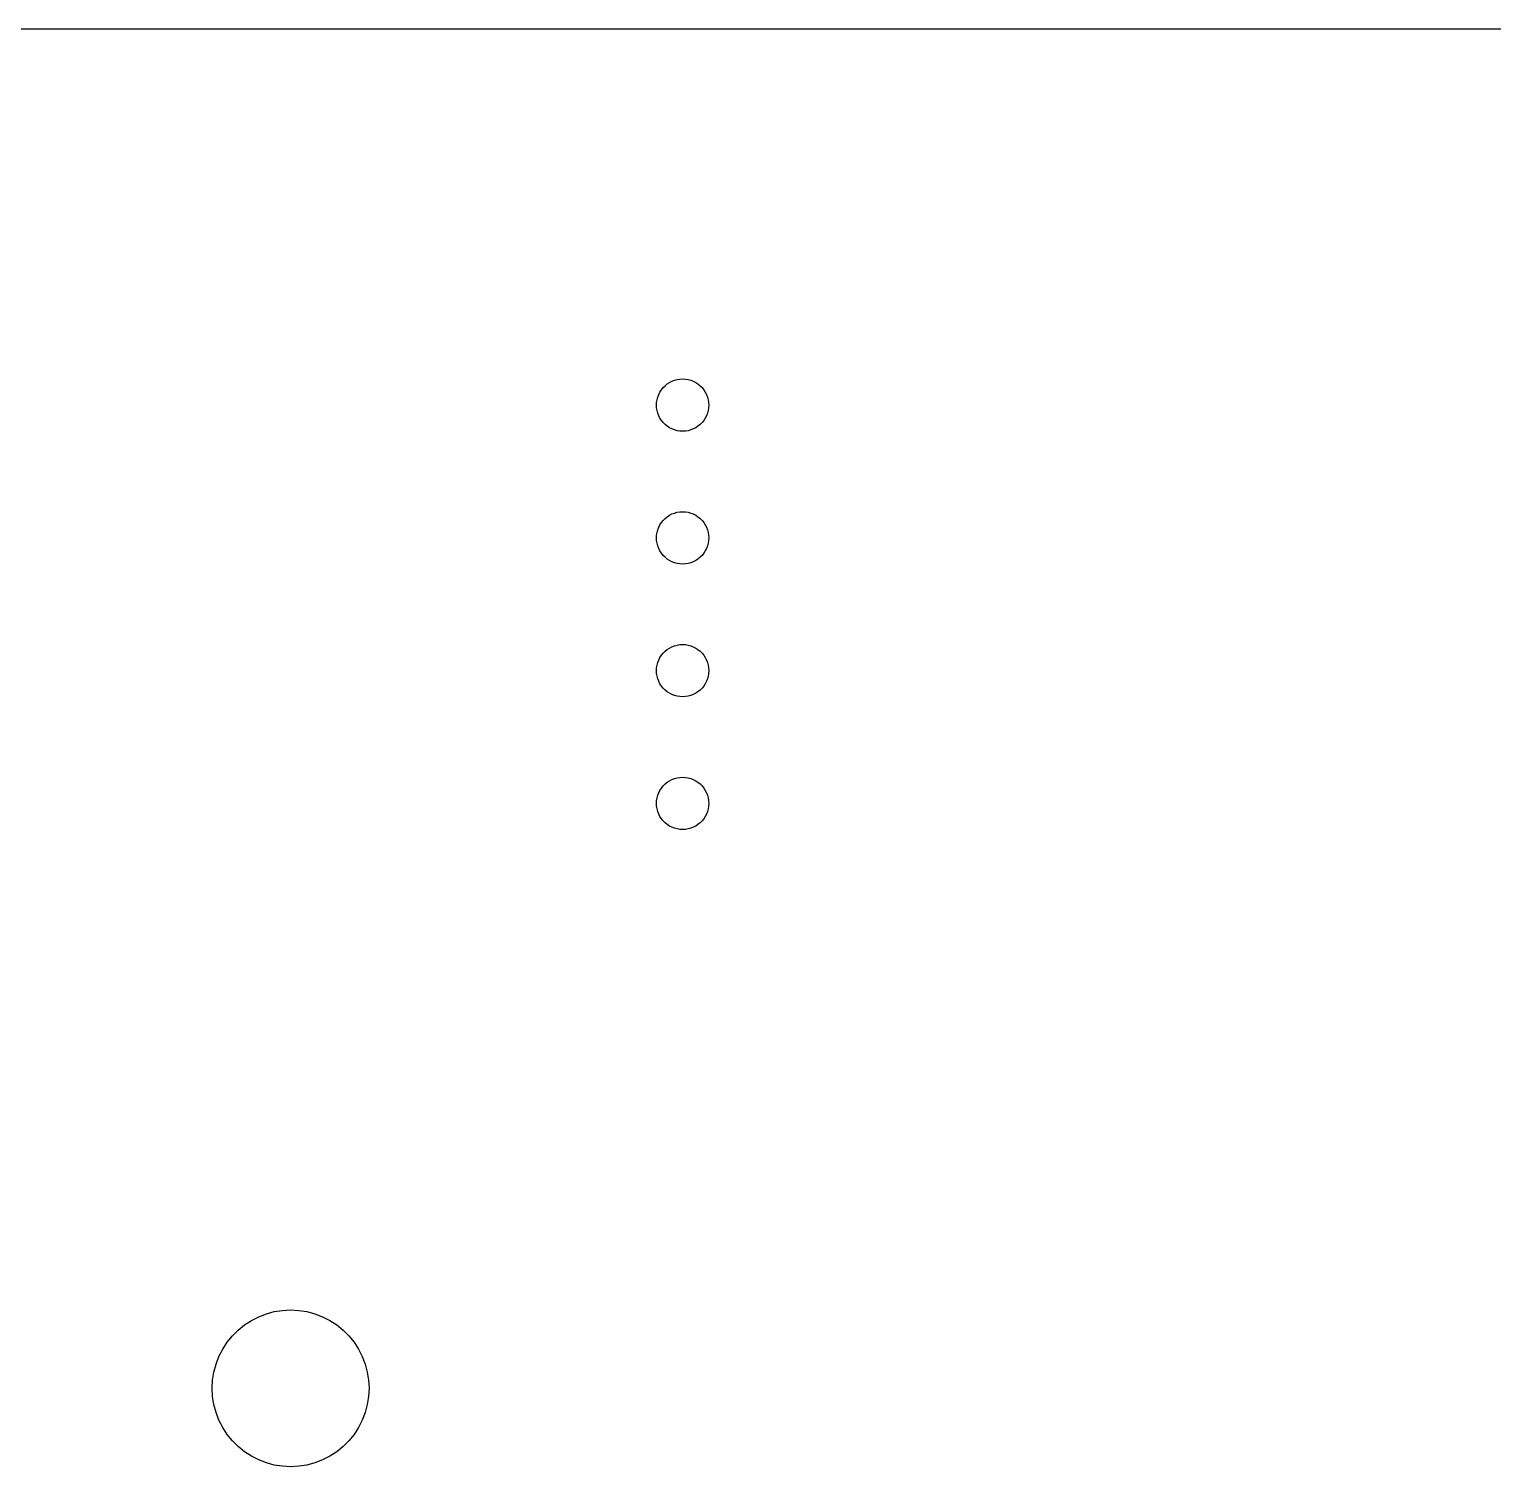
# Model space of a CAD drawing. Header units: metres. Extents: x -95 to 70, y -82 to 45.
# Drawn here: x -40.5 to -12.5, y 17.5 to 45 of the extents above; entities that cross this region are included whole.
import ezdxf

# ---------------------------------------------------------------- set-up
doc = ezdxf.new("R2010")
doc.units = ezdxf.units.M

msp = doc.modelspace()

# ---------------------------------------------------------------- linework, layer by layer
for p, q in [((70, 45), (-70, 45)), ((-28.433, 38.06), (-28.4045, 38.1039)), ((-28.4045, 38.1039), (-28.3716, 38.1445)), ((-28.3716, 38.1445), (-28.3346, 38.1815)), ((-28.3346, 38.1815), (-28.2939, 38.2145)), ((-28.2939, 38.2145), (-28.25, 38.243)), ((-28.25, 38.243), (-28.2034, 38.2668)), ((-28.2034, 38.2668), (-28.1545, 38.2855)), ((-28.1545, 38.2855), (-28.1039, 38.2991)), ((-28.1039, 38.2991), (-28.0523, 38.3072)), ((-28.0523, 38.3072), (-28, 38.31)), ((-28, 38.31), (-27.9477, 38.3072)), ((-27.9477, 38.3072), (-27.8961, 38.2991)), ((-27.8961, 38.2991), (-27.8455, 38.2855)), ((-27.8455, 38.2855), (-27.7966, 38.2668)), ((-27.7966, 38.2668), (-27.75, 38.243)), ((-27.75, 38.243), (-27.7061, 38.2145)), ((-27.7061, 38.2145), (-27.6654, 38.1815)), ((-27.6654, 38.1815), (-27.6284, 38.1445)), ((-27.6284, 38.1445), (-27.5955, 38.1039)), ((-27.5955, 38.1039), (-27.567, 38.06)), ((-28.5, 37.81), (-28.4973, 37.8622)), ((-28.4973, 37.7577), (-28.5, 37.81)), ((-28.4973, 37.8622), (-28.4891, 37.9139)), ((-28.4891, 37.9139), (-28.4755, 37.9645)), ((-28.4755, 37.9645), (-28.4568, 38.0134)), ((-28.4568, 38.0134), (-28.433, 38.06)), ((-27.567, 38.06), (-27.5432, 38.0134)), ((-27.5432, 38.0134), (-27.5245, 37.9645)), ((-27.5245, 37.9645), (-27.5109, 37.9139)), ((-27.5109, 37.9139), (-27.5027, 37.8622)), ((-27.5027, 37.8622), (-27.5, 37.81)), ((-27.5, 37.81), (-27.5027, 37.7577)), ((-28.4891, 37.706), (-28.4973, 37.7577)), ((-28.4755, 37.6555), (-28.4891, 37.706)), ((-28.4568, 37.6066), (-28.4755, 37.6555)), ((-28.433, 37.56), (-28.4568, 37.6066)), ((-28.4045, 37.5161), (-28.433, 37.56)), ((-27.567, 37.56), (-27.5955, 37.5161)), ((-27.5432, 37.6066), (-27.567, 37.56)), ((-27.5245, 37.6555), (-27.5432, 37.6066)), ((-27.5109, 37.706), (-27.5245, 37.6555)), ((-27.5027, 37.7577), (-27.5109, 37.706)), ((-28.3716, 37.4754), (-28.4045, 37.5161)), ((-28.3346, 37.4384), (-28.3716, 37.4754)), ((-28.2939, 37.4055), (-28.3346, 37.4384)), ((-28.25, 37.377), (-28.2939, 37.4055)), ((-28.2034, 37.3532), (-28.25, 37.377)), ((-28.1545, 37.3345), (-28.2034, 37.3532)), ((-28.1039, 37.3209), (-28.1545, 37.3345)), ((-28.0523, 37.3127), (-28.1039, 37.3209)), ((-28, 37.31), (-28.0523, 37.3127)), ((-27.9477, 37.3127), (-28, 37.31)), ((-27.8961, 37.3209), (-27.9477, 37.3127)), ((-27.8455, 37.3345), (-27.8961, 37.3209)), ((-27.7966, 37.3532), (-27.8455, 37.3345)), ((-27.75, 37.377), (-27.7966, 37.3532)), ((-27.7061, 37.4055), (-27.75, 37.377)), ((-27.6654, 37.4384), (-27.7061, 37.4055)), ((-27.6284, 37.4754), (-27.6654, 37.4384)), ((-27.5955, 37.5161), (-27.6284, 37.4754)), ((-28.433, 35.52), (-28.4045, 35.5639)), ((-28.4045, 35.5639), (-28.3716, 35.6045)), ((-28.3716, 35.6045), (-28.3346, 35.6416)), ((-28.3346, 35.6416), (-28.2939, 35.6745)), ((-28.2939, 35.6745), (-28.25, 35.703)), ((-28.25, 35.703), (-28.2034, 35.7267)), ((-28.2034, 35.7267), (-28.1545, 35.7455)), ((-28.1545, 35.7455), (-28.1039, 35.759)), ((-28.1039, 35.759), (-28.0523, 35.7672)), ((-28.0523, 35.7672), (-28, 35.77)), ((-28, 35.77), (-27.9477, 35.7672)), ((-27.9477, 35.7672), (-27.8961, 35.759)), ((-27.8961, 35.759), (-27.8455, 35.7455)), ((-27.8455, 35.7455), (-27.7966, 35.7267)), ((-27.7966, 35.7267), (-27.75, 35.703)), ((-27.75, 35.703), (-27.7061, 35.6745)), ((-27.7061, 35.6745), (-27.6654, 35.6416)), ((-27.6654, 35.6416), (-27.6284, 35.6045)), ((-27.6284, 35.6045), (-27.5955, 35.5639)), ((-27.5955, 35.5639), (-27.567, 35.52)), ((-28.5, 35.27), (-28.4973, 35.3223)), ((-28.4973, 35.3223), (-28.4891, 35.3739)), ((-28.4891, 35.3739), (-28.4755, 35.4245)), ((-28.4755, 35.4245), (-28.4568, 35.4733)), ((-28.4568, 35.4733), (-28.433, 35.52)), ((-27.567, 35.52), (-27.5432, 35.4733)), ((-27.5432, 35.4733), (-27.5245, 35.4245)), ((-27.5245, 35.4245), (-27.5109, 35.3739)), ((-27.5109, 35.3739), (-27.5027, 35.3223)), ((-27.5027, 35.3223), (-27.5, 35.27)), ((-28.4973, 35.2177), (-28.5, 35.27)), ((-28.4891, 35.166), (-28.4973, 35.2177)), ((-28.4755, 35.1155), (-28.4891, 35.166)), ((-28.4568, 35.0666), (-28.4755, 35.1155)), ((-28.433, 35.02), (-28.4568, 35.0666)), ((-28.4045, 34.9761), (-28.433, 35.02)), ((-27.567, 35.02), (-27.5955, 34.9761)), ((-27.5432, 35.0666), (-27.567, 35.02)), ((-27.5245, 35.1155), (-27.5432, 35.0666)), ((-27.5109, 35.166), (-27.5245, 35.1155)), ((-27.5027, 35.2177), (-27.5109, 35.166)), ((-27.5, 35.27), (-27.5027, 35.2177)), ((-28.3716, 34.9354), (-28.4045, 34.9761)), ((-28.3346, 34.8984), (-28.3716, 34.9354)), ((-28.2939, 34.8655), (-28.3346, 34.8984)), ((-28.25, 34.837), (-28.2939, 34.8655)), ((-28.2034, 34.8132), (-28.25, 34.837)), ((-28.1545, 34.7944), (-28.2034, 34.8132)), ((-28.1039, 34.7809), (-28.1545, 34.7944)), ((-28.0523, 34.7727), (-28.1039, 34.7809)), ((-28, 34.77), (-28.0523, 34.7727)), ((-27.9477, 34.7727), (-28, 34.77)), ((-27.8961, 34.7809), (-27.9477, 34.7727)), ((-27.8455, 34.7944), (-27.8961, 34.7809)), ((-27.7966, 34.8132), (-27.8455, 34.7944)), ((-27.75, 34.837), (-27.7966, 34.8132)), ((-27.7061, 34.8655), (-27.75, 34.837)), ((-27.6654, 34.8984), (-27.7061, 34.8655)), ((-27.6284, 34.9354), (-27.6654, 34.8984)), ((-27.5955, 34.9761), (-27.6284, 34.9354)), ((-28.4045, 33.0239), (-28.3716, 33.0646)), ((-28.3716, 33.0646), (-28.3346, 33.1016)), ((-28.3346, 33.1016), (-28.2939, 33.1345)), ((-28.2939, 33.1345), (-28.25, 33.163)), ((-28.25, 33.163), (-28.2034, 33.1868)), ((-28.2034, 33.1868), (-28.1545, 33.2055)), ((-28.1545, 33.2055), (-28.1039, 33.2191)), ((-28.1039, 33.2191), (-28.0523, 33.2272)), ((-28.0523, 33.2272), (-28, 33.23)), ((-28, 33.23), (-27.9477, 33.2272)), ((-27.9477, 33.2272), (-27.8961, 33.2191)), ((-27.8961, 33.2191), (-27.8455, 33.2055)), ((-27.8455, 33.2055), (-27.7966, 33.1868)), ((-27.7966, 33.1868), (-27.75, 33.163)), ((-27.75, 33.163), (-27.7061, 33.1345)), ((-27.7061, 33.1345), (-27.6654, 33.1016)), ((-27.6654, 33.1016), (-27.6284, 33.0646)), ((-27.6284, 33.0646), (-27.5955, 33.0239)), ((-28.5, 32.73), (-28.4973, 32.7823)), ((-28.4973, 32.7823), (-28.4891, 32.834)), ((-28.4891, 32.834), (-28.4755, 32.8845)), ((-28.4755, 32.8845), (-28.4568, 32.9334)), ((-28.4568, 32.9334), (-28.433, 32.98)), ((-28.433, 32.98), (-28.4045, 33.0239)), ((-27.5955, 33.0239), (-27.567, 32.98)), ((-27.567, 32.98), (-27.5432, 32.9334)), ((-27.5432, 32.9334), (-27.5245, 32.8845)), ((-27.5245, 32.8845), (-27.5109, 32.834)), ((-27.5109, 32.834), (-27.5027, 32.7823)), ((-27.5027, 32.7823), (-27.5, 32.73)), ((-28.4973, 32.6777), (-28.5, 32.73)), ((-28.4891, 32.626), (-28.4973, 32.6777)), ((-28.4755, 32.5755), (-28.4891, 32.626)), ((-28.4568, 32.5266), (-28.4755, 32.5755)), ((-28.433, 32.48), (-28.4568, 32.5266)), ((-27.5432, 32.5266), (-27.567, 32.48)), ((-27.5245, 32.5755), (-27.5432, 32.5266)), ((-27.5109, 32.626), (-27.5245, 32.5755)), ((-27.5027, 32.6777), (-27.5109, 32.626)), ((-27.5, 32.73), (-27.5027, 32.6777)), ((-28.4045, 32.4361), (-28.433, 32.48)), ((-28.3716, 32.3954), (-28.4045, 32.4361)), ((-28.3346, 32.3584), (-28.3716, 32.3954)), ((-28.2939, 32.3255), (-28.3346, 32.3584)), ((-28.25, 32.297), (-28.2939, 32.3255)), ((-28.2034, 32.2732), (-28.25, 32.297)), ((-28.1545, 32.2545), (-28.2034, 32.2732)), ((-28.1039, 32.2409), (-28.1545, 32.2545)), ((-28.0523, 32.2327), (-28.1039, 32.2409)), ((-28, 32.23), (-28.0523, 32.2327)), ((-27.9477, 32.2327), (-28, 32.23)), ((-27.8961, 32.2409), (-27.9477, 32.2327)), ((-27.8455, 32.2545), (-27.8961, 32.2409)), ((-27.7966, 32.2732), (-27.8455, 32.2545)), ((-27.75, 32.297), (-27.7966, 32.2732)), ((-27.7061, 32.3255), (-27.75, 32.297)), ((-27.6654, 32.3584), (-27.7061, 32.3255)), ((-27.6284, 32.3954), (-27.6654, 32.3584)), ((-27.5955, 32.4361), (-27.6284, 32.3954)), ((-27.567, 32.48), (-27.5955, 32.4361)), ((-28.4045, 30.4839), (-28.3716, 30.5246)), ((-28.3716, 30.5246), (-28.3346, 30.5616)), ((-28.3346, 30.5616), (-28.2939, 30.5945)), ((-28.2939, 30.5945), (-28.25, 30.623)), ((-28.25, 30.623), (-28.2034, 30.6468)), ((-28.2034, 30.6468), (-28.1545, 30.6655)), ((-28.1545, 30.6655), (-28.1039, 30.6791)), ((-28.1039, 30.6791), (-28.0523, 30.6873)), ((-28.0523, 30.6873), (-28, 30.69)), ((-28, 30.69), (-27.9477, 30.6873)), ((-27.9477, 30.6873), (-27.8961, 30.6791)), ((-27.8961, 30.6791), (-27.8455, 30.6655)), ((-27.8455, 30.6655), (-27.7966, 30.6468)), ((-27.7966, 30.6468), (-27.75, 30.623)), ((-27.75, 30.623), (-27.7061, 30.5945)), ((-27.7061, 30.5945), (-27.6654, 30.5616)), ((-27.6654, 30.5616), (-27.6284, 30.5246)), ((-27.6284, 30.5246), (-27.5955, 30.4839)), ((-28.5, 30.19), (-28.4973, 30.2423)), ((-28.4973, 30.2423), (-28.4891, 30.2939)), ((-28.4891, 30.2939), (-28.4755, 30.3445)), ((-28.4755, 30.3445), (-28.4568, 30.3934)), ((-28.4568, 30.3934), (-28.433, 30.44)), ((-28.433, 30.44), (-28.4045, 30.4839)), ((-27.5955, 30.4839), (-27.567, 30.44)), ((-27.567, 30.44), (-27.5432, 30.3934)), ((-27.5432, 30.3934), (-27.5245, 30.3445)), ((-27.5245, 30.3445), (-27.5109, 30.2939)), ((-27.5109, 30.2939), (-27.5027, 30.2423)), ((-27.5027, 30.2423), (-27.5, 30.19)), ((-28.4973, 30.1377), (-28.5, 30.19)), ((-28.4891, 30.0861), (-28.4973, 30.1377)), ((-28.4755, 30.0355), (-28.4891, 30.0861)), ((-28.4568, 29.9866), (-28.4755, 30.0355)), ((-28.433, 29.94), (-28.4568, 29.9866)), ((-27.5432, 29.9866), (-27.567, 29.94)), ((-27.5245, 30.0355), (-27.5432, 29.9866)), ((-27.5109, 30.0861), (-27.5245, 30.0355)), ((-27.5027, 30.1377), (-27.5109, 30.0861)), ((-27.5, 30.19), (-27.5027, 30.1377)), ((-28.4045, 29.8961), (-28.433, 29.94)), ((-28.3716, 29.8554), (-28.4045, 29.8961)), ((-28.3346, 29.8184), (-28.3716, 29.8554)), ((-28.2939, 29.7855), (-28.3346, 29.8184)), ((-28.25, 29.757), (-28.2939, 29.7855)), ((-28.2034, 29.7332), (-28.25, 29.757)), ((-28.1545, 29.7145), (-28.2034, 29.7332)), ((-28.1039, 29.7009), (-28.1545, 29.7145)), ((-28.0523, 29.6927), (-28.1039, 29.7009)), ((-28, 29.69), (-28.0523, 29.6927)), ((-27.9477, 29.6927), (-28, 29.69)), ((-27.8961, 29.7009), (-27.9477, 29.6927)), ((-27.8455, 29.7145), (-27.8961, 29.7009)), ((-27.7966, 29.7332), (-27.8455, 29.7145)), ((-27.75, 29.757), (-27.7966, 29.7332)), ((-27.7061, 29.7855), (-27.75, 29.757)), ((-27.6654, 29.8184), (-27.7061, 29.7855)), ((-27.6284, 29.8554), (-27.6654, 29.8184)), ((-27.5955, 29.8961), (-27.6284, 29.8554)), ((-27.567, 29.94), (-27.5955, 29.8961)), ((-35.9635, 20.4266), (-35.8119, 20.4672)), ((-35.8119, 20.4672), (-35.6568, 20.4918)), ((-35.6568, 20.4918), (-35.5, 20.5)), ((-35.5, 20.5), (-35.3432, 20.4918)), ((-35.3432, 20.4918), (-35.1881, 20.4672)), ((-35.1881, 20.4672), (-35.0365, 20.4266)), ((-36.5037, 20.1147), (-36.3817, 20.2135)), ((-36.3817, 20.2135), (-36.25, 20.299)), ((-36.25, 20.299), (-36.1101, 20.3703)), ((-36.1101, 20.3703), (-35.9635, 20.4266)), ((-35.0365, 20.4266), (-34.8899, 20.3703)), ((-34.8899, 20.3703), (-34.75, 20.299)), ((-34.75, 20.299), (-34.6183, 20.2135)), ((-34.6183, 20.2135), (-34.4963, 20.1147)), ((-36.799, 19.75), (-36.7135, 19.8817)), ((-36.7135, 19.8817), (-36.6147, 20.0037)), ((-36.6147, 20.0037), (-36.5037, 20.1147)), ((-34.4963, 20.1147), (-34.3853, 20.0037)), ((-34.3853, 20.0037), (-34.2865, 19.8817)), ((-34.2865, 19.8817), (-34.201, 19.75)), ((-36.9266, 19.4635), (-36.8703, 19.6101)), ((-36.8703, 19.6101), (-36.799, 19.75)), ((-34.201, 19.75), (-34.1297, 19.6101)), ((-34.1297, 19.6101), (-34.0734, 19.4635)), ((-36.9672, 19.3119), (-36.9266, 19.4635)), ((-34.0734, 19.4635), (-34.0328, 19.3119)), ((-37, 19), (-36.9918, 19.1568)), ((-36.9918, 19.1568), (-36.9672, 19.3119)), ((-34.0328, 19.3119), (-34.0082, 19.1568)), ((-34.0082, 19.1568), (-34, 19)), ((-36.9918, 18.8432), (-37, 19)), ((-36.9672, 18.6881), (-36.9918, 18.8432)), ((-34.0082, 18.8432), (-34.0328, 18.6881)), ((-34, 19), (-34.0082, 18.8432)), ((-36.9266, 18.5365), (-36.9672, 18.6881)), ((-36.8703, 18.3899), (-36.9266, 18.5365)), ((-34.0734, 18.5365), (-34.1297, 18.3899)), ((-34.0328, 18.6881), (-34.0734, 18.5365)), ((-36.799, 18.25), (-36.8703, 18.3899)), ((-36.7135, 18.1183), (-36.799, 18.25)), ((-34.201, 18.25), (-34.2865, 18.1183)), ((-34.1297, 18.3899), (-34.201, 18.25)), ((-36.6147, 17.9963), (-36.7135, 18.1183)), ((-36.5037, 17.8853), (-36.6147, 17.9963)), ((-34.3853, 17.9963), (-34.4963, 17.8853)), ((-34.2865, 18.1183), (-34.3853, 17.9963)), ((-36.3817, 17.7865), (-36.5037, 17.8853)), ((-36.25, 17.701), (-36.3817, 17.7865)), ((-36.1101, 17.6297), (-36.25, 17.701)), ((-34.75, 17.701), (-34.8899, 17.6297)), ((-34.6183, 17.7865), (-34.75, 17.701)), ((-34.4963, 17.8853), (-34.6183, 17.7865)), ((-35.9635, 17.5734), (-36.1101, 17.6297)), ((-35.8119, 17.5328), (-35.9635, 17.5734)), ((-35.6568, 17.5082), (-35.8119, 17.5328)), ((-35.5, 17.5), (-35.6568, 17.5082)), ((-35.3432, 17.5082), (-35.5, 17.5)), ((-35.1881, 17.5328), (-35.3432, 17.5082)), ((-35.0365, 17.5734), (-35.1881, 17.5328)), ((-34.8899, 17.6297), (-35.0365, 17.5734))]:
    msp.add_line(p, q)

doc.saveas('drawing.dxf')
